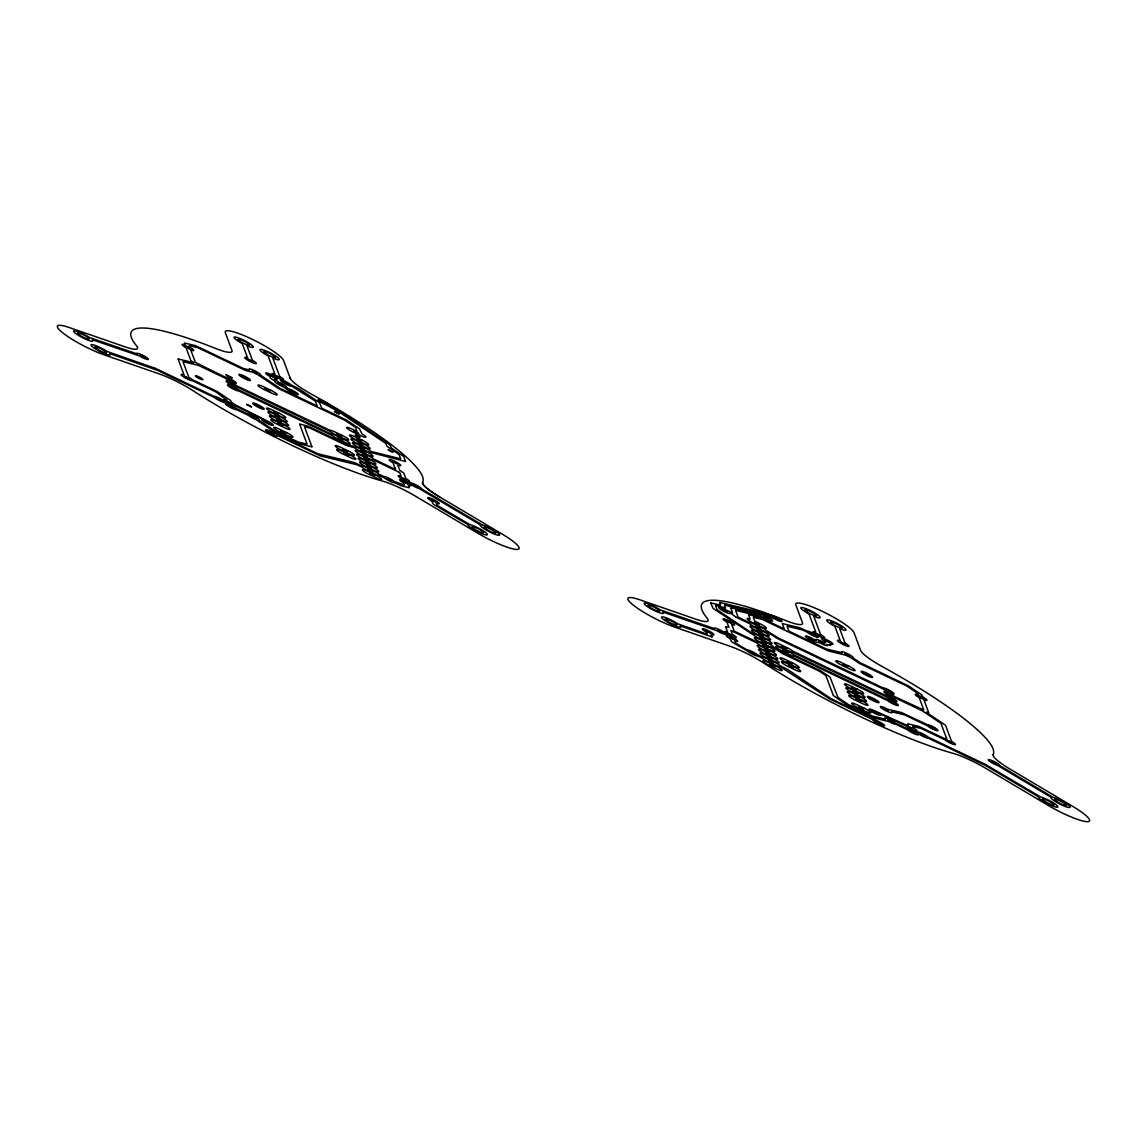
<?xml version="1.0" encoding="UTF-8"?>
<svg xmlns="http://www.w3.org/2000/svg" width="1147" height="1147" viewBox="0 0 1147 1147"><rect width="100%" height="100%" fill="white"/><g stroke="black" fill="none" stroke-linecap="round" stroke-linejoin="round"><path stroke-width="1.5" d="M178.172 359.025L193.857 362.696L190.803 360.473L186.058 347.727A6.552 1.104 27.3 0 1 182.086 344.702A6.552 1.104 27.3 0 1 185.025 344.96L184.395 342.996L195.592 345.677L243.58 368.531L249.573 369.965A6.552 1.104 27.3 0 1 254.233 370.51A6.552 1.104 27.3 0 1 260.441 375.155L279.882 388.216L317.189 406.038L315.368 401.135L291.825 386.252A6.552 1.104 27.3 0 1 283.137 382.582A6.552 1.104 27.3 0 1 282.248 380.187A6.552 1.104 27.3 0 1 291.367 385.019L298.593 388.561L319.483 402.611L321.92 408.289L346.222 419.902L359.441 428.734L361.821 433.795A6.552 1.104 27.3 0 1 365.907 437.136A6.552 1.104 27.3 0 1 360.645 435.631L353.032 432.003A6.552 1.104 27.3 0 1 346.652 427.702A6.552 1.104 27.3 0 1 351.914 428.978L357.047 431.43L355.556 427.43L344.917 420.275L320.128 408.447M710.753 602.906L720.646 605.186L719.685 602.591M719.699 602.433L760.346 612.111L770.942 616.412A6.552 1.104 27.3 0 1 774.899 616.613A6.552 1.104 27.3 0 1 782.01 621.402A6.552 1.104 27.3 0 1 774.612 618.878L763.314 614.405L724.488 605.071L725.478 607.724M299.697 424.118L307.797 426.067L344.458 443.545L354.079 446.556A6.552 1.104 27.3 0 1 359.068 448.19L366.682 451.818A6.552 1.104 27.3 0 1 373.062 456.119A6.552 1.104 27.3 0 1 367.814 454.857L360.187 451.215A6.552 1.104 27.3 0 1 354.538 447.774L346.408 445.466L309.919 428.06L304.485 426.756L311.912 446.685M725.406 607.838L715.556 605.544L717.147 609.831L753.106 633.818A6.552 1.104 27.3 0 1 758.095 635.452L765.709 639.08A6.552 1.104 27.3 0 1 772.089 643.381A6.552 1.104 27.3 0 1 766.827 642.105L759.214 638.478A6.552 1.104 27.3 0 1 753.565 635.037L713.133 608.426L710.739 603.064M730.797 607.724L761.078 614.907A6.552 1.104 27.3 0 1 768.82 617.774A6.552 1.104 27.3 0 1 771.902 621.101A6.552 1.104 27.3 0 1 762.956 616.943L735.585 610.362L738.123 617.172L748.805 622.276A6.552 1.104 27.3 0 1 753.794 623.925L761.407 627.552A6.552 1.104 27.3 0 1 767.056 630.993L778.11 637.847L882.717 687.756A6.552 1.104 27.3 0 1 891.405 691.426A6.552 1.104 27.3 0 1 892.294 693.82A6.552 1.104 27.3 0 1 883.176 688.989L777.48 638.549L767.515 632.226A6.552 1.104 27.3 0 1 762.54 630.578L754.927 626.95A6.552 1.104 27.3 0 1 749.263 623.509L736.317 617.33M748.561 614.62L759.916 617.33L784.19 628.886L782.326 623.595L799.731 627.71L806.871 631.022A6.552 1.104 27.3 0 1 815.56 634.692A6.552 1.104 27.3 0 1 816.449 637.072A6.552 1.104 27.3 0 1 807.33 632.255L802.542 629.961L787.1 626.248L788.921 631.151L826.241 648.958L842.242 652.801A6.552 1.104 27.3 0 1 846.113 652.973A6.552 1.104 27.3 0 1 853.325 657.761M725.664 626.606L728.875 627.28L726.983 622.19A6.552 1.104 27.3 0 1 723.9 618.821A6.552 1.104 27.3 0 1 733.076 623.208A6.552 1.104 27.3 0 1 731.714 624.455L734.195 631.108L755.973 641.503A6.552 1.104 27.3 0 1 760.948 643.137L768.562 646.779A6.552 1.104 27.3 0 1 774.956 651.066A6.552 1.104 27.3 0 1 769.694 649.804L762.081 646.162A6.552 1.104 27.3 0 1 756.432 642.721L732.388 631.251M928.626 712.703L926.303 712.23L945.529 725.277L951.523 741.306A6.552 1.104 27.3 0 1 954.189 744.589A6.552 1.104 27.3 0 1 944.583 739.629L921.313 728.531L912.553 726.424L913.012 727.671A6.552 1.104 27.3 0 1 915.679 730.954A6.552 1.104 27.3 0 1 906.073 725.994L878.43 712.961A6.552 1.104 27.3 0 1 878.803 715.068A6.552 1.104 27.3 0 1 869.87 710.323A6.552 1.104 27.3 0 1 872.982 710.065L905.614 724.761A6.552 1.104 27.3 0 1 908.281 725.406L907.779 723.771L918.819 726.381L944.124 738.41A6.552 1.104 27.3 0 1 946.791 739.041L940.97 723.384L922.202 710.782L895.248 697.906A6.552 1.104 27.3 0 1 886.559 694.236A6.552 1.104 27.3 0 1 885.67 691.856A6.552 1.104 27.3 0 1 894.789 696.688L923.837 710.05L919.206 697.605A6.552 1.104 27.3 0 1 915.234 694.566A6.552 1.104 27.3 0 1 918.173 694.838L917.586 693.261L906.947 686.107L859.605 663.511L850.085 657.26A6.552 1.104 27.3 0 1 845.913 655.267L828.421 650.98L787.114 631.294M405.378 461.481L371.356 452.649A6.552 1.104 27.3 0 1 366.38 451L358.767 447.373A6.552 1.104 27.3 0 1 352.373 443.086A6.552 1.104 27.3 0 1 357.635 444.348L365.248 447.975A6.552 1.104 27.3 0 1 370.897 451.416L400.676 458.814L399.084 454.513L387.17 446.47L385.851 443.459L338.709 411.787L326.58 405.063A6.552 1.104 27.3 0 1 318.249 400.088A6.552 1.104 27.3 0 1 324.114 401.493A6.552 1.104 27.3 0 1 329.59 405.794L340.874 411.931L389.88 444.878L391.457 448.09L403.572 456.305L405.522 461.381M311.826 446.828L300.399 444.047L273.66 431.315L255.996 419.587A6.552 1.104 27.3 0 1 248.282 415.243L236.741 409.737A6.552 1.104 27.3 0 1 228.052 406.067A6.552 1.104 27.3 0 1 227.163 403.687A6.552 1.104 27.3 0 1 236.282 408.504L247.824 414.024A6.552 1.104 27.3 0 1 255.078 416.834A6.552 1.104 27.3 0 1 259.007 420.304L274.405 430.655L298.32 442.068L307.081 444.176L299.654 424.247M714.395 628.628L660.055 609.817A10.825 1.821 27.3 0 0 644.743 603.064A10.825 1.821 27.3 0 0 653.976 610.39A10.825 1.821 27.3 0 0 662.823 612.011L717.162 630.821A6.552 1.104 27.3 0 0 725.678 634.377A6.552 1.104 27.3 0 0 720.789 630.32A6.552 1.104 27.3 0 0 714.309 628.441M398.453 471.89L399.658 472.378L401.106 476.263A6.552 1.104 27.3 0 0 399.744 477.51A6.552 1.104 27.3 0 0 408.92 481.898A6.552 1.104 27.3 0 0 405.837 478.514L403.83 473.138L399.686 470.198L397.794 465.108A6.552 1.104 27.3 0 0 399.156 463.847A6.552 1.104 27.3 0 0 389.98 459.474A6.552 1.104 27.3 0 0 393.063 462.843L395.041 468.162M319.913 408.346L278.578 388.589L257.415 374.424A6.552 1.104 27.3 0 1 253.243 372.431L245.401 370.409L197.944 347.756L189.169 345.648L189.757 347.226A6.552 1.104 27.3 0 1 193.728 350.251A6.552 1.104 27.3 0 1 190.789 349.993L195.42 362.438L224.927 377.019A6.552 1.104 27.3 0 1 233.615 380.689A6.552 1.104 27.3 0 1 234.504 383.069A6.552 1.104 27.3 0 1 225.386 378.238L198.417 365.377L182.975 361.663L188.811 377.32A6.552 1.104 27.3 0 1 192.051 379.499L217.414 391.657L230.533 400.461L231.622 402.497A6.552 1.104 27.3 0 1 234.863 404.662L268.283 421.494A6.552 1.104 27.3 0 1 272.957 425.465A6.552 1.104 27.3 0 1 264.455 421.881A6.552 1.104 27.3 0 1 263.093 419.315L235.321 405.895A6.552 1.104 27.3 0 1 226.045 401.851A6.552 1.104 27.3 0 1 226.891 400.231L215.779 391.83L192.51 380.732A6.552 1.104 27.3 0 1 183.233 376.675A6.552 1.104 27.3 0 1 184.079 375.055L178.158 359.183M786.899 631.194L762.11 619.366L753.35 617.258L754.841 621.258L759.974 623.71A6.552 1.104 27.3 0 1 766.368 627.997A6.552 1.104 27.3 0 1 761.106 626.735L753.493 623.108A6.552 1.104 27.3 0 1 747.328 619.165A6.552 1.104 27.3 0 1 750.152 619.122L748.518 614.749M398.267 471.804L374.223 460.334A6.552 1.104 27.3 0 1 369.234 458.7L361.62 455.058A6.552 1.104 27.3 0 1 355.24 450.771A6.552 1.104 27.3 0 1 360.502 452.033L368.115 455.674A6.552 1.104 27.3 0 1 373.764 459.101L395.543 469.496L395.07 468.22M873.053 719.714L829.639 698.953L780.404 666.808A6.552 1.104 27.3 0 1 775.415 665.174L767.802 661.547A6.552 1.104 27.3 0 1 762.153 658.106L758.11 656.17A6.552 1.104 27.3 0 1 753.135 654.536A6.552 1.104 27.3 0 1 747.471 651.095L731.614 641.747L730.08 638.693A6.552 1.104 27.3 0 1 726.997 635.323A6.552 1.104 27.3 0 1 736.173 639.696A6.552 1.104 27.3 0 1 734.811 640.944L735.643 643.152L747.012 649.876A6.552 1.104 27.3 0 1 752.002 651.51A6.552 1.104 27.3 0 1 757.651 654.951L761.694 656.873A6.552 1.104 27.3 0 1 766.683 658.507L774.297 662.149A6.552 1.104 27.3 0 1 779.946 665.59L787.157 669.145L831.188 698.724L876.236 720.359A6.552 1.104 27.3 0 1 884.366 725.105A6.552 1.104 27.3 0 1 880.122 724.617A6.552 1.104 27.3 0 1 873.025 719.986M732.202 631.165L730.911 630.463L732.36 634.334A6.552 1.104 27.3 0 1 735.442 637.718A6.552 1.104 27.3 0 1 726.266 633.33A6.552 1.104 27.3 0 1 727.628 632.083L725.635 626.735M736.216 617.287L730.08 612.77A6.552 1.104 27.3 0 1 730.295 613.057A6.552 1.104 27.3 0 1 724.388 611.58A6.552 1.104 27.3 0 1 718.753 607.351A6.552 1.104 27.3 0 1 726.108 610.003L732.675 613L730.754 607.824M290.148 378.195A32.79 5.52 27.3 0 0 312.213 394.582A163.935 27.614 27.3 0 1 422.641 482.299A32.776 5.52 27.3 0 0 439.659 496.952L502.028 534A32.79 5.52 27.3 0 1 516.537 549.413A32.79 5.52 27.3 0 1 477.797 533.212L415.429 496.164A32.776 5.52 27.3 0 0 382.266 480.994A163.935 27.614 27.3 0 1 193.112 390.726A32.79 5.52 27.3 0 0 159.347 373.951L103.588 354.624A32.776 5.52 27.3 0 1 62.798 332.888A32.776 5.52 27.3 0 1 69.609 327.641L125.367 346.953A32.79 5.52 27.3 0 0 136.464 345.734A163.935 27.614 27.3 0 1 215.192 348.287A32.79 5.52 27.3 0 0 231.938 350.409L225.342 332.687A32.79 5.52 27.3 0 1 251.623 338.996A32.79 5.52 27.3 0 1 283.553 360.459L290.449 378.811M999.883 765.651L1052.975 797.308A10.825 1.821 27.3 0 1 1068.789 805.438A10.825 1.821 27.3 0 1 1062.108 805.165A10.825 1.821 27.3 0 1 1050.967 797.222L997.876 765.579A6.552 1.104 27.3 0 1 988.929 760.791A6.552 1.104 27.3 0 1 992.284 760.676A6.552 1.104 27.3 0 1 999.854 765.508M928.669 712.588L923.937 699.856A6.552 1.104 27.3 0 0 926.876 700.129A6.552 1.104 27.3 0 0 922.905 697.089L921.772 694.795L908.295 685.777L860.393 662.88L853.11 657.991A6.552 1.104 27.3 0 0 853.239 657.934M993.144 754.554A163.935 27.614 27.3 0 0 882.717 666.837A32.79 5.52 27.3 0 1 860.651 650.435L854.042 632.714A32.79 5.52 27.3 0 0 822.112 611.251A32.79 5.52 27.3 0 0 795.832 604.928L802.441 622.663A32.79 5.52 27.3 0 1 785.681 620.527A163.935 27.614 27.3 0 0 706.968 617.989A32.804 5.52 27.3 0 1 695.856 619.208L640.098 599.881A32.79 5.52 27.3 0 0 633.287 605.143A32.79 5.52 27.3 0 0 674.092 626.879L729.85 646.205A32.776 5.52 27.3 0 1 763.615 662.98A163.935 27.614 27.3 0 0 952.77 753.249A32.79 5.52 27.3 0 1 985.933 768.418L1048.301 805.466A32.79 5.52 27.3 0 0 1087.026 821.668A32.79 5.52 27.3 0 0 1072.531 806.255L1010.163 769.193A32.79 5.52 27.3 0 1 993.144 754.554M439.659 496.952A32.79 5.52 27.3 0 1 422.641 482.299M140.221 355.197L144.952 357.635L140.235 355.169M184.581 376.374L189.312 378.811L184.595 376.345M217.012 398.167L221.758 400.604L217.027 398.138M226.074 374.811L231.995 377.865L226.074 374.811M227.507 378.668L233.429 381.707L227.507 378.668M227.393 401.536L232.124 403.973L227.407 401.507M228.941 382.51L234.863 385.55L228.941 382.51M228.827 405.378L233.558 407.816L228.87 405.335M230.375 386.353L236.296 389.392L230.375 386.353M241.745 375.972L247.566 378.969L241.759 375.944M248.125 359.283L252.87 361.721L248.139 359.255M246.705 404.432L251.437 406.87L246.705 404.432M252.426 370.811L257.157 373.248L252.426 370.811M251.007 415.974L255.738 418.411L251.05 415.917M255.466 404.647L261.287 407.644L255.466 404.647M265.229 388.776L269.889 391.184L265.244 388.747M264.527 420.82L270.348 423.831L264.57 420.763M269.115 374.825L273.861 377.277L269.158 374.782M268.47 431.401L274.291 434.398L268.484 431.358M275.438 375.47L280.169 377.922L275.452 375.442M273.818 411.845L278.477 414.239L273.832 411.816M275.251 415.687L279.911 418.082L275.266 415.658M277.76 382.883L283.581 385.894L277.775 382.854M276.671 419.53L281.33 421.924L276.714 419.472M278.104 423.372L282.764 425.766L278.148 423.315M280.972 431.057L285.632 433.466L281.015 431.014M283.911 381.894L288.643 384.331L283.94 381.836M290.105 390.381L294.836 392.819L290.148 390.324M321.045 401.178L326.866 404.174L321.06 401.135M334.465 411.544L339.197 413.981L334.508 411.501M336.774 433.982L341.433 436.39L336.774 433.982M338.207 437.824L342.867 440.233L338.25 437.781M342.494 449.366L347.154 451.76L342.509 449.337M343.928 453.208L348.588 455.603L343.942 453.18M353.936 431.114L358.61 433.509L353.936 431.114M355.369 434.957L360.029 437.365L355.384 434.928M356.803 438.799L361.463 441.208L356.817 438.771M358.237 442.642L362.896 445.05L358.28 442.599M359.671 446.484L364.33 448.893L359.685 446.455M361.104 450.341L365.764 452.735L361.119 450.312M362.538 454.183L367.198 456.578L362.552 454.155M363.957 458.026L368.617 460.42L363.972 457.997M365.391 461.868L370.051 464.263L365.406 461.84M366.825 465.711L371.485 468.105L366.825 465.711M368.259 469.553L372.918 471.947L368.302 469.496M369.692 473.396L374.352 475.804L369.735 473.353M386.697 478.356L391.442 480.794L386.74 478.299M388.245 449.853L392.977 452.291L388.26 449.825M392.546 461.381L397.278 463.832L392.561 461.352M401.608 477.568L406.339 480.005L401.622 477.539M403.041 481.41L407.773 483.848L403.056 481.382M413.407 484.78L418.153 487.217L413.45 484.722M431.057 499.519L435.803 501.97L431.1 499.475M705.835 630.649L710.567 633.087L705.849 630.621M717.75 630.018L722.495 632.456L717.764 629.99M722.166 609.2L726.897 611.652L722.209 609.157M726.452 620.742L731.198 623.179L726.452 620.742M728.13 633.388L732.861 635.825L728.144 633.359M729.564 637.23L734.295 639.668L729.564 637.23M750.195 651.826L754.927 654.263L750.21 651.783M754.396 622.219L759.056 624.613L754.411 622.19M755.83 626.061L760.49 628.47L755.844 626.033M757.264 629.904L761.923 632.312L757.278 629.875M758.697 633.746L763.357 636.155L758.712 633.718M760.117 637.589L764.777 639.997L760.117 637.589M761.551 641.445L766.21 643.84L761.565 641.417M762.984 645.288L767.644 647.682L762.984 645.288M764.49 616.771L769.221 619.208L764.533 616.713M764.418 649.13L769.078 651.525L764.461 649.073M765.852 652.973L770.512 655.367L765.895 652.915M767.286 656.815L771.945 659.21L767.314 656.758M768.705 660.658L773.379 663.052L768.748 660.6M770.139 664.5L774.798 666.909L770.153 664.471M773.25 616.971L779.071 619.968L773.25 616.971M781.58 646.263L786.24 648.657L781.623 646.205M783.014 650.105L787.674 652.5L783.028 650.077M787.315 661.633L791.975 664.027L787.329 661.604M788.749 665.475L793.409 667.884L788.763 665.446M808.85 637.933L813.581 640.37L808.85 637.933M810.04 632.972L814.771 635.409L810.083 632.915M816.363 633.617L821.094 636.055L816.406 633.56M818.686 641.03L824.507 644.026L818.7 640.987M824.836 640.026L829.568 642.463L824.851 639.997M840.808 642.119L845.54 644.557L840.823 642.091M843.117 664.557L847.776 666.952L843.131 664.529M845.11 653.647L849.841 656.098L845.11 653.647M851.705 687.627L856.365 690.021L851.719 687.598M853.139 691.469L857.798 693.863L853.153 691.44M854.572 695.311L859.232 697.706L854.587 695.283M855.992 699.154L860.666 701.548L856.035 699.097M858.859 706.839L863.519 709.247L858.902 706.796M863.992 672.931L869.813 675.927L864.006 672.888M870.315 698.064L876.15 701.061L870.372 698.007M871.992 710.71L877.813 713.721L871.992 710.71M875.921 721.291L881.756 724.287L875.921 721.291M883.749 708.445L888.481 710.882L883.778 708.387M885.298 689.404L891.219 692.458L885.312 689.376M886.731 693.247L892.638 696.301L886.746 693.218M888.151 697.089L894.072 700.143L888.151 697.089M888.036 719.972L892.767 722.409L888.05 719.943M889.585 700.946L895.506 703.986L889.599 700.903M908.782 726.711L913.528 729.148L908.797 726.682M910.216 730.553L914.948 732.99L910.231 730.524M920.597 733.922L925.328 736.36L920.64 733.879M947.307 740.345L952.039 742.797L947.336 740.302M991.668 761.522L996.399 763.959L991.696 761.465M712.015 636.9L680.2 625.889A10.825 1.821 27.3 0 1 671.024 624.054A10.825 1.821 27.3 0 1 662.12 616.842A10.825 1.821 27.3 0 1 677.533 623.724L707.14 634.205L706.351 632.112A6.552 1.104 27.3 0 1 703.269 628.728A6.552 1.104 27.3 0 1 712.445 633.115A6.552 1.104 27.3 0 1 711.083 634.363L712 636.929M409.178 487.719L401.522 485.941L394.625 482.715A6.552 1.104 27.3 0 1 389.636 481.08A6.552 1.104 27.3 0 1 383.987 477.639L379.944 475.704A6.552 1.104 27.3 0 1 374.969 474.069L367.355 470.442A6.552 1.104 27.3 0 1 361.692 467.001L357.018 464.764L320.285 455.889L276.929 435.229A6.552 1.104 27.3 0 1 272.126 434.484A6.552 1.104 27.3 0 1 265.545 429.881A6.552 1.104 27.3 0 1 272.943 432.462L317.877 453.768L354.122 462.485L361.233 465.768A6.552 1.104 27.3 0 1 366.223 467.403L373.836 471.044A6.552 1.104 27.3 0 1 379.485 474.485L383.528 476.406A6.552 1.104 27.3 0 1 388.518 478.041A6.552 1.104 27.3 0 1 394.167 481.482L404.389 485.081L403.558 482.873A6.552 1.104 27.3 0 1 400.475 479.489A6.552 1.104 27.3 0 1 409.651 483.876A6.552 1.104 27.3 0 1 408.289 485.124L409.207 487.59M830.614 645.374L826.829 644.557A6.552 1.104 27.3 0 1 826.112 645.546A6.552 1.104 27.3 0 1 820.033 642.922L817.008 642.191A6.552 1.104 27.3 0 1 809.28 639.338A6.552 1.104 27.3 0 1 806.198 635.997A6.552 1.104 27.3 0 1 815.13 640.155L816.363 640.456A6.552 1.104 27.3 0 1 817.08 639.481A6.552 1.104 27.3 0 1 823.159 642.091L825.811 642.736L825.353 641.488A6.552 1.104 27.3 0 1 822.27 638.105A6.552 1.104 27.3 0 1 831.446 642.492A6.552 1.104 27.3 0 1 830.084 643.739L830.657 645.274M901.528 712.559L887.678 709.233A6.552 1.104 27.3 0 0 880.279 706.71A6.552 1.104 27.3 0 0 887.391 711.484A6.552 1.104 27.3 0 0 891.348 711.699L904.567 714.882L927.393 725.764A6.395 1.075 27.3 0 0 936.267 730.453A6.395 1.075 27.3 0 0 935.407 728.13A6.395 1.075 27.3 0 0 926.934 724.546L901.528 712.559M885.183 719.126L872.509 716.086L848.594 704.659L837.955 697.519L830.041 677.088L820.535 670.751L783.845 653.217L772.791 646.363A6.552 1.104 27.3 0 0 767.128 642.922L759.515 639.295A6.552 1.104 27.3 0 0 754.267 638.033A6.552 1.104 27.3 0 0 760.647 642.32L768.261 645.962A6.552 1.104 27.3 0 0 773.25 647.596L782.67 653.647L819.302 671.153L825.897 675.583L833.367 695.598L846.515 704.573L874.702 718.108L888.853 721.592A6.552 1.104 27.3 0 0 895.965 724.331L907.506 729.836A6.552 1.104 27.3 0 0 916.625 734.668A6.552 1.104 27.3 0 0 915.736 732.273A6.552 1.104 27.3 0 0 907.048 728.603L895.506 723.097A6.552 1.104 27.3 0 0 887.663 718.71A6.552 1.104 27.3 0 0 885.183 719.126M155.132 368.273L106.943 351.412A10.825 1.821 27.3 0 0 91.574 344.587A10.825 1.821 27.3 0 0 100.649 351.857A10.825 1.821 27.3 0 0 109.668 353.577L157.397 370.295L214.303 397.45A6.552 1.104 27.3 0 0 223.421 402.282A6.552 1.104 27.3 0 0 222.532 399.887A6.552 1.104 27.3 0 0 213.844 396.217L155.289 368.33M136.88 353.821L89.509 337.519A10.825 1.821 27.3 0 0 74.225 330.809A10.825 1.821 27.3 0 0 83.545 338.179A10.825 1.821 27.3 0 0 92.305 339.727L139.676 356.014A6.552 1.104 27.3 0 0 148.221 359.541A6.552 1.104 27.3 0 0 142.802 355.269A6.552 1.104 27.3 0 0 136.88 353.821M270.807 390.267L263.193 386.639A6.552 1.104 27.3 0 0 257.932 385.363A6.552 1.104 27.3 0 0 264.312 389.665L271.925 393.292A6.552 1.104 27.3 0 0 277.187 394.554A6.552 1.104 27.3 0 0 270.807 390.267M848.694 666.049L841.081 662.407A6.552 1.104 27.3 0 0 835.819 661.145A6.552 1.104 27.3 0 0 842.213 665.446L849.827 669.074A6.552 1.104 27.3 0 0 855.074 670.335A6.552 1.104 27.3 0 0 848.694 666.049M362.38 440.29L354.767 436.663A6.552 1.104 27.3 0 0 349.52 435.387A6.552 1.104 27.3 0 0 355.9 439.688L363.513 443.315A6.552 1.104 27.3 0 0 368.775 444.577A6.552 1.104 27.3 0 0 362.38 440.29M762.841 631.395L755.228 627.767A6.552 1.104 27.3 0 0 749.966 626.491A6.552 1.104 27.3 0 0 756.346 630.793L763.974 634.42A6.552 1.104 27.3 0 0 769.221 635.682A6.552 1.104 27.3 0 0 762.841 631.395M363.814 444.133L356.201 440.505A6.552 1.104 27.3 0 0 350.939 439.244A6.552 1.104 27.3 0 0 357.334 443.531L364.947 447.158A6.552 1.104 27.3 0 0 370.209 448.434A6.552 1.104 27.3 0 0 363.814 444.133M764.275 635.237L756.662 631.61A6.552 1.104 27.3 0 0 751.4 630.348A6.552 1.104 27.3 0 0 757.78 634.635L765.393 638.262A6.552 1.104 27.3 0 0 770.655 639.539A6.552 1.104 27.3 0 0 764.275 635.237M342.351 435.473L334.738 431.846A6.552 1.104 27.3 0 0 329.748 430.197L236.999 385.937A6.552 1.104 27.3 0 0 227.88 381.105A6.552 1.104 27.3 0 0 228.769 383.499A6.552 1.104 27.3 0 0 237.458 387.17L330.207 431.43A6.552 1.104 27.3 0 0 335.87 434.871L343.483 438.498A6.552 1.104 27.3 0 0 348.745 439.76A6.552 1.104 27.3 0 0 342.351 435.473M787.172 647.754L779.559 644.112A6.552 1.104 27.3 0 0 774.297 642.85A6.552 1.104 27.3 0 0 780.677 647.137L788.29 650.779A6.552 1.104 27.3 0 0 793.28 652.414L886.029 696.673A6.552 1.104 27.3 0 0 895.147 701.505A6.552 1.104 27.3 0 0 894.259 699.125A6.552 1.104 27.3 0 0 885.57 695.455L792.821 651.181A6.552 1.104 27.3 0 0 787.172 647.754M343.785 439.315L336.171 435.688A6.552 1.104 27.3 0 0 331.182 434.039L238.433 389.779A6.552 1.104 27.3 0 0 229.314 384.948A6.552 1.104 27.3 0 0 230.203 387.342A6.552 1.104 27.3 0 0 238.891 391.012L331.641 435.272A6.552 1.104 27.3 0 0 337.304 438.713L344.917 442.341A6.552 1.104 27.3 0 0 350.165 443.602A6.552 1.104 27.3 0 0 343.785 439.315M788.606 651.596L780.978 647.955A6.552 1.104 27.3 0 0 775.73 646.693A6.552 1.104 27.3 0 0 782.111 650.98L789.724 654.622A6.552 1.104 27.3 0 0 794.713 656.256L887.463 700.516A6.552 1.104 27.3 0 0 896.581 705.348A6.552 1.104 27.3 0 0 895.692 702.968A6.552 1.104 27.3 0 0 887.004 699.297L794.254 655.023A6.552 1.104 27.3 0 0 788.606 651.596M279.395 413.336L271.782 409.694A6.552 1.104 27.3 0 0 266.52 408.432A6.552 1.104 27.3 0 0 272.9 412.719L280.528 416.361A6.552 1.104 27.3 0 0 285.775 417.623A6.552 1.104 27.3 0 0 279.395 413.336M857.282 689.103L849.669 685.476A6.552 1.104 27.3 0 0 844.407 684.214A6.552 1.104 27.3 0 0 850.802 688.501L858.415 692.143A6.552 1.104 27.3 0 0 863.677 693.405A6.552 1.104 27.3 0 0 857.282 689.103M280.829 417.178L273.215 413.537A6.552 1.104 27.3 0 0 267.954 412.275A6.552 1.104 27.3 0 0 274.334 416.562L281.947 420.203A6.552 1.104 27.3 0 0 287.209 421.465A6.552 1.104 27.3 0 0 280.829 417.178M369.549 459.517L361.936 455.875A6.552 1.104 27.3 0 0 356.674 454.613A6.552 1.104 27.3 0 0 363.054 458.9L370.667 462.542A6.552 1.104 27.3 0 0 375.929 463.804A6.552 1.104 27.3 0 0 369.549 459.517M769.995 650.621L762.382 646.98A6.552 1.104 27.3 0 0 757.12 645.718A6.552 1.104 27.3 0 0 763.515 650.005L771.128 653.647A6.552 1.104 27.3 0 0 776.39 654.908A6.552 1.104 27.3 0 0 769.995 650.621M858.716 692.96L851.103 689.318A6.552 1.104 27.3 0 0 845.841 688.057A6.552 1.104 27.3 0 0 852.235 692.344L859.849 695.985A6.552 1.104 27.3 0 0 865.096 697.247A6.552 1.104 27.3 0 0 858.716 692.96M348.086 450.843L340.473 447.215A6.552 1.104 27.3 0 0 335.211 445.954A6.552 1.104 27.3 0 0 341.591 450.241L349.204 453.882A6.552 1.104 27.3 0 0 354.466 455.144A6.552 1.104 27.3 0 0 348.086 450.843M792.892 663.124L785.279 659.482A6.552 1.104 27.3 0 0 780.017 658.22A6.552 1.104 27.3 0 0 786.412 662.522L794.025 666.149A6.552 1.104 27.3 0 0 799.273 667.411A6.552 1.104 27.3 0 0 792.892 663.124M282.262 421.021L274.649 417.379A6.552 1.104 27.3 0 0 269.387 416.117A6.552 1.104 27.3 0 0 275.767 420.404L283.381 424.046A6.552 1.104 27.3 0 0 288.643 425.308A6.552 1.104 27.3 0 0 282.262 421.021M370.968 463.359L363.355 459.718A6.552 1.104 27.3 0 0 358.108 458.456A6.552 1.104 27.3 0 0 364.488 462.743L372.101 466.385A6.552 1.104 27.3 0 0 377.363 467.646A6.552 1.104 27.3 0 0 370.968 463.359M771.429 654.464L763.816 650.822A6.552 1.104 27.3 0 0 758.554 649.56A6.552 1.104 27.3 0 0 764.949 653.847L772.562 657.489A6.552 1.104 27.3 0 0 777.809 658.751A6.552 1.104 27.3 0 0 771.429 654.464M860.15 696.803L852.536 693.161A6.552 1.104 27.3 0 0 847.275 691.899A6.552 1.104 27.3 0 0 853.655 696.186L861.268 699.828A6.552 1.104 27.3 0 0 866.53 701.089A6.552 1.104 27.3 0 0 860.15 696.803M349.505 454.699L341.892 451.058A6.552 1.104 27.3 0 0 336.645 449.796A6.552 1.104 27.3 0 0 343.025 454.083L350.638 457.725A6.552 1.104 27.3 0 0 355.9 458.986A6.552 1.104 27.3 0 0 349.505 454.699M794.326 666.966L786.713 663.339A6.552 1.104 27.3 0 0 781.451 662.063A6.552 1.104 27.3 0 0 787.831 666.364L795.459 669.991A6.552 1.104 27.3 0 0 800.706 671.253A6.552 1.104 27.3 0 0 794.326 666.966M283.682 424.863L276.069 421.221A6.552 1.104 27.3 0 0 270.821 419.96A6.552 1.104 27.3 0 0 277.201 424.261L284.814 427.888A6.552 1.104 27.3 0 0 290.076 429.15A6.552 1.104 27.3 0 0 283.682 424.863M372.402 467.202L364.789 463.56A6.552 1.104 27.3 0 0 359.541 462.298A6.552 1.104 27.3 0 0 365.922 466.585L373.535 470.227A6.552 1.104 27.3 0 0 378.797 471.489A6.552 1.104 27.3 0 0 372.402 467.202M772.863 658.306L765.25 654.665A6.552 1.104 27.3 0 0 759.988 653.403A6.552 1.104 27.3 0 0 766.368 657.69L773.981 661.332A6.552 1.104 27.3 0 0 779.243 662.593A6.552 1.104 27.3 0 0 772.863 658.306M861.583 700.645L853.97 697.003A6.552 1.104 27.3 0 0 848.708 695.742A6.552 1.104 27.3 0 0 855.089 700.028L862.702 703.67A6.552 1.104 27.3 0 0 867.964 704.932A6.552 1.104 27.3 0 0 861.583 700.645M985.574 764.504L928.052 737.062A6.552 1.104 27.3 0 0 918.933 732.23A6.552 1.104 27.3 0 0 919.822 734.61A6.552 1.104 27.3 0 0 928.511 738.281L985.416 765.436L1038.652 796.921A10.825 1.821 27.3 0 0 1050.007 804.922A10.825 1.821 27.3 0 0 1056.416 805.036A10.825 1.821 27.3 0 0 1040.573 796.95L985.574 764.504M286.549 432.548L278.936 428.921A6.552 1.104 27.3 0 0 273.674 427.645A6.552 1.104 27.3 0 0 280.069 431.946L287.682 435.573A6.552 1.104 27.3 0 0 292.944 436.835A6.552 1.104 27.3 0 0 286.549 432.548M375.27 474.887L367.657 471.259A6.552 1.104 27.3 0 0 362.395 469.983A6.552 1.104 27.3 0 0 368.789 474.285L376.402 477.912A6.552 1.104 27.3 0 0 381.65 479.174A6.552 1.104 27.3 0 0 375.27 474.887M775.73 665.991L768.103 662.364A6.552 1.104 27.3 0 0 762.855 661.088A6.552 1.104 27.3 0 0 769.236 665.389L776.849 669.016A6.552 1.104 27.3 0 0 782.111 670.278A6.552 1.104 27.3 0 0 775.73 665.991M864.437 708.33L856.823 704.702A6.552 1.104 27.3 0 0 851.576 703.426A6.552 1.104 27.3 0 0 857.956 707.728L865.569 711.355A6.552 1.104 27.3 0 0 870.831 712.617A6.552 1.104 27.3 0 0 864.437 708.33M469.998 524.681L437.093 505.34L436.319 503.246A6.552 1.104 27.3 0 0 437.681 501.985A6.552 1.104 27.3 0 0 428.505 497.612A6.552 1.104 27.3 0 0 431.587 500.981L433.466 504.279L468.134 524.681A10.825 1.821 27.3 0 0 479.632 532.724A10.825 1.821 27.3 0 0 485.855 532.724A10.825 1.821 27.3 0 0 469.998 524.681M482.428 525.039L421.637 488.909A6.552 1.104 27.3 0 0 414.425 484.106A6.552 1.104 27.3 0 0 410.597 483.977A6.552 1.104 27.3 0 0 419.659 488.837L480.464 524.982A10.825 1.821 27.3 0 0 491.676 532.939A10.825 1.821 27.3 0 0 498.257 533.154A10.825 1.821 27.3 0 0 482.428 525.039M278.061 381.965L274.377 378.553A6.552 1.104 27.3 0 0 275.739 377.291A6.552 1.104 27.3 0 0 266.563 372.918A6.552 1.104 27.3 0 0 269.645 376.288L270.463 378.109L275.036 381.234A6.552 1.104 27.3 0 0 276.957 383.471A6.552 1.104 27.3 0 0 283.295 386.783L286.965 389.249A6.552 1.104 27.3 0 0 295.453 394.124A6.552 1.104 27.3 0 0 296.844 392.934A6.552 1.104 27.3 0 0 287.811 388.518L286.306 387.5A6.552 1.104 27.3 0 0 284.399 385.263A6.552 1.104 27.3 0 0 278.061 381.965M845.038 643.066L839.647 628.613A10.825 1.821 27.3 0 0 843.748 627.409A10.825 1.821 27.3 0 0 827.962 619.867A10.825 1.821 27.3 0 0 834.916 626.362L840.307 640.815A6.552 1.104 27.3 0 0 838.944 642.062A6.552 1.104 27.3 0 0 848.12 646.449A6.552 1.104 27.3 0 0 845.038 643.066M820.592 634.563L813.768 616.269A10.825 1.821 27.3 0 0 817.868 615.064A10.825 1.821 27.3 0 0 802.083 607.523A10.825 1.821 27.3 0 0 809.036 614.018L815.861 632.312A6.552 1.104 27.3 0 0 814.499 633.56A6.552 1.104 27.3 0 0 823.675 637.947A6.552 1.104 27.3 0 0 820.592 634.563M279.667 376.431L272.843 358.136A10.825 1.821 27.3 0 0 276.943 356.918A10.825 1.821 27.3 0 0 261.158 349.391A10.825 1.821 27.3 0 0 268.111 355.871L274.936 374.166A6.552 1.104 27.3 0 0 273.574 375.427A6.552 1.104 27.3 0 0 282.75 379.8A6.552 1.104 27.3 0 0 279.667 376.431M252.354 360.23L246.978 345.777A10.825 1.821 27.3 0 0 251.078 344.573A10.825 1.821 27.3 0 0 235.278 337.032A10.825 1.821 27.3 0 0 242.246 343.526L247.623 357.979A6.552 1.104 27.3 0 0 246.261 359.226A6.552 1.104 27.3 0 0 255.437 363.613A6.552 1.104 27.3 0 0 252.354 360.23M918.776 696.86A4.258 0.717 27.3 0 0 924.826 699.326A4.258 0.717 27.3 0 0 919.55 695.856A4.258 0.717 27.3 0 0 918.776 696.86M930.045 727.126A4.258 0.717 27.3 0 0 936.095 729.592A4.258 0.717 27.3 0 0 930.819 726.123A4.258 0.717 27.3 0 0 930.045 727.126M807.001 611.968A6.552 1.104 27.3 0 0 816.32 615.753A6.552 1.104 27.3 0 0 808.191 610.433A6.552 1.104 27.3 0 0 807.001 611.968M832.88 624.312A6.552 1.104 27.3 0 0 842.185 628.097A6.552 1.104 27.3 0 0 834.07 622.778A6.552 1.104 27.3 0 0 832.88 624.312M1056.961 801.581A6.552 1.104 27.3 0 0 1066.266 805.366A6.552 1.104 27.3 0 0 1058.151 800.033A6.552 1.104 27.3 0 0 1056.961 801.581M1044.673 801.251A6.552 1.104 27.3 0 0 1053.978 805.036A6.552 1.104 27.3 0 0 1045.863 799.703A6.552 1.104 27.3 0 0 1044.673 801.251M667.626 621.316A6.552 1.104 27.3 0 0 676.931 625.101A6.552 1.104 27.3 0 0 668.816 619.767A6.552 1.104 27.3 0 0 667.626 621.316M650.335 607.523A6.552 1.104 27.3 0 0 659.64 611.308A6.552 1.104 27.3 0 0 651.525 605.989A6.552 1.104 27.3 0 0 650.335 607.523M869.44 698.609A6.552 1.104 27.3 0 0 878.989 702.638A6.552 1.104 27.3 0 0 871.276 697.405A6.552 1.104 27.3 0 0 869.44 698.609M863.118 673.461A6.552 1.104 27.3 0 0 872.666 677.49A6.552 1.104 27.3 0 0 864.953 672.271A6.552 1.104 27.3 0 0 863.118 673.461M240.87 376.517A6.552 1.104 27.3 0 0 250.419 380.546A6.552 1.104 27.3 0 0 242.705 375.313A6.552 1.104 27.3 0 0 240.87 376.517M254.591 405.178A6.552 1.104 27.3 0 0 264.14 409.221A6.552 1.104 27.3 0 0 256.426 403.988A6.552 1.104 27.3 0 0 254.591 405.178M486.457 529.326A6.552 1.104 27.3 0 0 495.762 533.111A6.552 1.104 27.3 0 0 487.647 527.792A6.552 1.104 27.3 0 0 486.457 529.326M474.184 528.996A6.552 1.104 27.3 0 0 483.489 532.782A6.552 1.104 27.3 0 0 475.374 527.462A6.552 1.104 27.3 0 0 474.184 528.996M97.122 349.061A6.552 1.104 27.3 0 0 106.427 352.846A6.552 1.104 27.3 0 0 98.312 347.527A6.552 1.104 27.3 0 0 97.122 349.061M79.831 335.268A6.552 1.104 27.3 0 0 89.136 339.053A6.552 1.104 27.3 0 0 81.021 333.734A6.552 1.104 27.3 0 0 79.831 335.268M240.21 341.476A6.552 1.104 27.3 0 0 249.516 345.261A6.552 1.104 27.3 0 0 241.4 339.942A6.552 1.104 27.3 0 0 240.21 341.476M266.09 353.835A6.552 1.104 27.3 0 0 275.395 357.62A6.552 1.104 27.3 0 0 267.265 352.287A6.552 1.104 27.3 0 0 266.09 353.835M196.911 377.263A4.258 0.717 27.3 0 0 202.947 379.714A4.258 0.717 27.3 0 0 197.671 376.259A4.258 0.717 27.3 0 0 196.911 377.263M185.628 346.996A4.258 0.717 27.3 0 0 191.678 349.448A4.258 0.717 27.3 0 0 186.402 345.993A4.258 0.717 27.3 0 0 185.628 346.996"/></g></svg>
